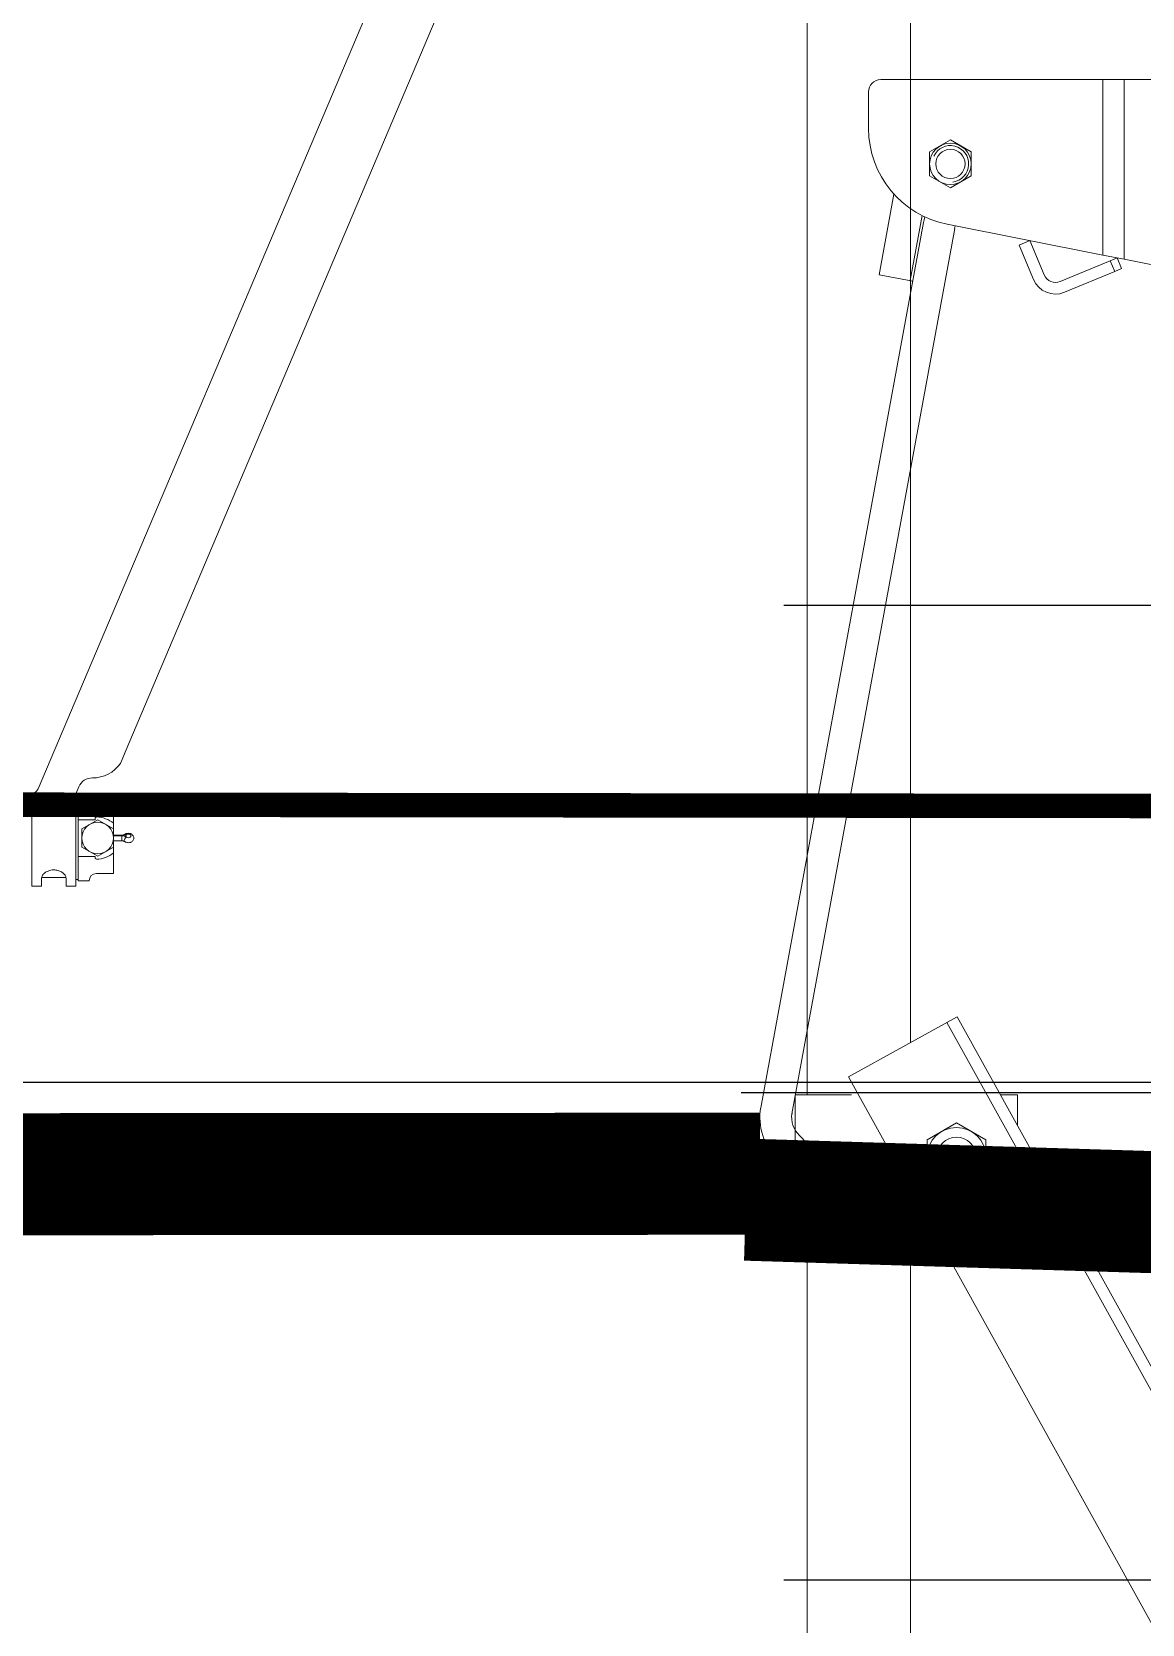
# Model space of a CAD drawing. Header units: millimetres. Extents: x -37020 to 35906, y -101 to 52234.
# Drawn here: x -218.917 to -218.463, y 321.758 to 322.41 of the extents above; entities that cross this region are included whole.
import ezdxf

# ---------------------------------------------------------------- set-up
doc = ezdxf.new("R2010")
doc.units = ezdxf.units.MM
doc.linetypes.add('CENTROX2', pattern=[101.6, 63.5, -12.7, 12.7, -12.7])
for name, color, linetype in [('Catenaria', 2, 'Continuous'), ('Eje unifilar', 4, 'CENTROX2'), ('Porticos existentes lado puente', 5, 'Continuous')]:
    doc.layers.add(name, color=color, linetype=linetype)

msp = doc.modelspace()

# ---------------------------------------------------------------- linework, layer by layer
at = {"color": 251, "linetype": 'Continuous', "lineweight": 15}
for p, q in [((-218.59973, 322.94774), (-218.59973, 321.97512)), ((-218.55752, 322.94774), (-218.55752, 321.99641)), ((-218.74795, 322.4943), (-218.91475, 322.10045)), ((-218.87908, 322.11544), (-218.72309, 322.48377)), ((-218.47862, 322.39091), (-218.56963, 322.39091)), ((-218.46996, 322.39091), (-218.47862, 322.39091)), ((-218.47862, 322.39091), (-218.47862, 322.31904)), ((-218.46996, 322.39091), (-218.46996, 322.31732)), ((-218.41267, 322.39091), (-218.46996, 322.39091)), ((-218.57463, 322.38591), (-218.57463, 322.37091)), ((-218.54112, 322.36623), (-218.54962, 322.36132)), ((-218.53262, 322.36132), (-218.54112, 322.36623)), ((-218.54962, 322.36132), (-218.54962, 322.35151)), ((-218.53262, 322.35151), (-218.53262, 322.36132)), ((-218.54962, 322.35151), (-218.54112, 322.3466)), ((-218.54112, 322.3466), (-218.53262, 322.35151)), ((-218.57032, 322.31093), (-218.56424, 322.34403)), ((-218.55216, 322.33235), (-218.61881, 321.96968)), ((-218.53937, 322.33), (-218.60603, 321.96733)), ((-218.55754, 322.30858), (-218.55264, 322.3352)), ((-218.5424, 322.33168), (-218.47862, 322.31904)), ((-218.51296, 322.32314), (-218.50856, 322.32497)), ((-218.5071, 322.30907), (-218.51296, 322.32314)), ((-218.50856, 322.32497), (-218.50271, 322.3109)), ((-218.49617, 322.3082), (-218.47564, 322.31674)), ((-218.46996, 322.31732), (-218.47862, 322.31904)), ((-218.47287, 322.3179), (-218.47564, 322.31674)), ((-218.47564, 322.31674), (-218.47381, 322.31235)), ((-218.47104, 322.3135), (-218.47287, 322.3179)), ((-218.41267, 322.30597), (-218.46996, 322.31732)), ((-218.57032, 322.31093), (-218.55656, 322.3084)), ((-218.47381, 322.31235), (-218.49434, 322.30381)), ((-218.47381, 322.31235), (-218.47104, 322.3135)), ((-218.88104, 322.11083), (-218.87908, 322.11544)), ((-218.89932, 322.09836), (-218.89811, 322.10123)), ((-218.91732, 322.0605), (-218.91732, 322.09822)), ((-218.89932, 322.06051), (-218.89932, 322.09836)), ((-218.89932, 322.09724), (-218.89835, 322.09724)), ((-218.89835, 322.09774), (-218.89835, 322.06274)), ((-218.89835, 322.09774), (-218.89385, 322.09774)), ((-218.89385, 322.09774), (-218.89385, 322.09774)), ((-218.89085, 322.09474), (-218.88385, 322.09474)), ((-218.88385, 322.06574), (-218.88385, 322.09474)), ((-218.89835, 322.08774), (-218.89133, 322.08774)), ((-218.89034, 322.08771), (-218.89681, 322.08397)), ((-218.89083, 322.0889), (-218.89133, 322.08856)), ((-218.89133, 322.08774), (-218.89133, 322.08856)), ((-218.88387, 322.08397), (-218.89034, 322.08771)), ((-218.89681, 322.08397), (-218.89681, 322.0765)), ((-218.88387, 322.0765), (-218.88387, 322.08397)), ((-218.88053, 322.08143), (-218.88384, 322.08142)), ((-218.88053, 322.08143), (-218.88053, 322.08136)), ((-218.88053, 322.08136), (-218.88053, 322.08113)), ((-218.87866, 322.08167), (-218.87829, 322.08184)), ((-218.87866, 322.0806), (-218.87866, 322.08167)), ((-218.87829, 322.08184), (-218.87785, 322.0819)), ((-218.87785, 322.0819), (-218.8774, 322.08185)), ((-218.8774, 322.08185), (-218.87702, 322.08168)), ((-218.87702, 322.08168), (-218.87677, 322.08143)), ((-218.87677, 322.08143), (-218.87668, 322.08114)), ((-218.89681, 322.0765), (-218.89034, 322.07277)), ((-218.89034, 322.07277), (-218.88387, 322.0765)), ((-218.88053, 322.08113), (-218.88384, 322.08113)), ((-218.88053, 322.08113), (-218.88384, 322.08113)), ((-218.88384, 322.07912), (-218.88053, 322.07913)), ((-218.88053, 322.08113), (-218.88053, 322.08113)), ((-218.88053, 322.08077), (-218.88053, 322.08113)), ((-218.88053, 322.08034), (-218.88053, 322.08077)), ((-218.88053, 322.07989), (-218.88053, 322.08034)), ((-218.88053, 322.07951), (-218.88053, 322.07989)), ((-218.88053, 322.07924), (-218.88053, 322.07951)), ((-218.88053, 322.07913), (-218.88053, 322.07924)), ((-218.88053, 322.07913), (-218.88053, 322.07913)), ((-218.87949, 322.07921), (-218.87943, 322.07958)), ((-218.87943, 322.07893), (-218.87949, 322.07921)), ((-218.87943, 322.07958), (-218.87925, 322.07997)), ((-218.87932, 322.0788), (-218.87943, 322.07893)), ((-218.87925, 322.07997), (-218.87898, 322.08033)), ((-218.87898, 322.08033), (-218.87866, 322.0806)), ((-218.87829, 322.08043), (-218.87866, 322.0806)), ((-218.87785, 322.08037), (-218.87829, 322.08043)), ((-218.8774, 322.08042), (-218.87785, 322.08037)), ((-218.87702, 322.08059), (-218.8774, 322.08042)), ((-218.87677, 322.08084), (-218.87702, 322.08059)), ((-218.87668, 322.08114), (-218.87677, 322.08084)), ((-218.89835, 322.07274), (-218.89133, 322.07274)), ((-218.89133, 322.07274), (-218.89133, 322.07191)), ((-218.89083, 322.07158), (-218.89133, 322.07191)), ((-218.91333, 322.0638), (-218.91333, 322.06244)), ((-218.91333, 322.06244), (-218.91333, 322.06142)), ((-218.91327, 322.06415), (-218.90337, 322.06415)), ((-218.90333, 322.06245), (-218.90333, 322.06381)), ((-218.90333, 322.06143), (-218.90333, 322.06245)), ((-218.89932, 322.06324), (-218.89835, 322.06324)), ((-218.89835, 322.06274), (-218.89385, 322.06274)), ((-218.89385, 322.06274), (-218.89385, 322.06274)), ((-218.89085, 322.06574), (-218.88385, 322.06574)), ((-218.91732, 322.0605), (-218.91332, 322.0605)), ((-218.91333, 322.06142), (-218.91333, 322.06078)), ((-218.91333, 322.06078), (-218.91332, 322.06051)), ((-218.91332, 322.06051), (-218.91332, 322.0605)), ((-218.90333, 322.06078), (-218.90333, 322.06143)), ((-218.90332, 322.06051), (-218.90333, 322.06078)), ((-218.90332, 322.06051), (-218.89932, 322.06051)), ((-218.90332, 322.06051), (-218.90332, 322.06051)), ((-218.53837, 322.00702), (-218.5828, 321.98239)), ((-217.93651, 320.91145), (-218.54253, 322.00472)), ((-217.93236, 320.91375), (-218.53837, 322.00702)), ((-217.97679, 320.88912), (-218.5828, 321.98239)), ((-218.60463, 321.97512), (-218.58169, 321.97512)), ((-218.60463, 321.92432), (-218.60463, 321.97512)), ((-218.52069, 321.97512), (-218.51362, 321.97512)), ((-218.51362, 321.97512), (-218.51362, 321.96237)), ((-218.55062, 321.95665), (-218.53862, 321.96357)), ((-218.53862, 321.96357), (-218.52662, 321.95665)), ((-218.55062, 321.94279), (-218.55062, 321.95665)), ((-218.52662, 321.95665), (-218.52662, 321.94279)), ((-218.53862, 321.93586), (-218.55062, 321.94279)), ((-218.52662, 321.94279), (-218.53862, 321.93586)), ((-218.60463, 321.92432), (-218.55061, 321.92432)), ((-218.59973, 321.92432), (-218.59973, 320.8166)), ((-218.55752, 321.92432), (-218.55752, 320.8166))]:
    msp.add_line(p, q, dxfattribs=at)
msp.add_lwpolyline([(-218.61436, 321.93898), (-218.61228, 321.9373, 0.376662), (-218.61178, 321.93732, 0.42904), (-218.61178, 321.94854, 0.376662), (-218.61228, 321.94856), (-218.61436, 321.94689, -0.476974), (-218.61493, 321.94701), (-218.6167, 321.95047, 0.278878), (-218.61703, 321.95068, 1.011739), (-218.61703, 321.93519, 0.278879), (-218.6167, 321.93539), (-218.61493, 321.93885, -0.476974)], format="xyb", close=True, dxfattribs=at)
for centre, radius in [((-218.54112, 322.35641), 0.0085), ((-218.54112, 322.35641), 0.006), ((-218.89034, 322.08024), 0.00647), ((-218.53862, 321.94972), 0.012), ((-218.53862, 321.94972), 0.008), ((-218.61712, 321.94293), 0.00774)]:
    msp.add_circle(centre, radius, dxfattribs=at)
for centre, radius, start, end in [((-218.56963, 322.38591), 0.005, 90, 180), ((-218.53463, 322.37091), 0.04, 180, 258.78919), ((-218.54113, 322.35641), 0.0075, 277.78096, 155.03034), ((-218.52954, 322.32819), 0.023, 163.58084, 169.58546), ((-218.52954, 322.32819), 0.01, 163.52511, 169.58546), ((-218.49809, 322.31282), 0.005, 202.58407, 292.58407), ((-218.49809, 322.31282), 0.00976, 202.58407, 292.58407), ((-218.89238, 322.11866), 0.01378, 269.39387, 325.38961), ((-218.89259, 322.09888), 0.006, 89.39387, 157.0463), ((-218.89085, 322.09774), 0.003, 180, 270), ((-218.89117, 322.07731), 0.01159, 50.83363, 88.34978), ((-218.88047, 322.08446), 0.00332, 268.89422, 302.91184), ((-218.87905, 322.08125), 0.000568, 46.93831, 117.76546), ((-218.88046, 322.07781), 0.00332, 57.18434, 91.19474), ((-218.89117, 322.08317), 0.01159, 271.65022, 309.16637), ((-218.89085, 322.06274), 0.003, 90, 180), ((-218.61712, 321.94293), 0.021, 95.32641, 47.60252), ((-218.59615, 321.96576), 0.023, 169.58934, 227.43119), ((-218.59615, 321.96576), 0.01, 169.58934, 227.43119)]:
    msp.add_arc(centre, radius, start, end, dxfattribs=at)
for points, knots in [([(-218.91475, 322.10045), (-218.91483, 322.10031), (-218.91509, 322.09987), (-218.91566, 322.09922), (-218.91646, 322.0986), (-218.91705, 322.09834), (-218.91732, 322.09822)], [0.1291043, 0.1291043, 0.1291043, 0.1291043, 0.2448269, 0.4966943, 0.7502765, 0.9646714, 0.9646714, 0.9646714, 0.9646714]), ([(-218.87933, 322.08175), (-218.87937, 322.08172), (-218.87947, 322.08165), (-218.8797, 322.08156), (-218.88005, 322.08145), (-218.88035, 322.08144), (-218.88053, 322.08143)], [0, 0, 0, 0, 0.172258, 0.401018, 0.621225, 1, 1, 1, 1]), ([(-218.87783, 322.08219), (-218.87813, 322.08217), (-218.87854, 322.08213), (-218.87903, 322.08194), (-218.87921, 322.08181), (-218.87931, 322.08174)], [0, 0, 0, 0, 0.549863, 0.771621, 1, 1, 1, 1]), ([(-218.87783, 322.07836), (-218.87754, 322.07839), (-218.87712, 322.07842), (-218.87658, 322.07865), (-218.87616, 322.07892), (-218.87577, 322.07936), (-218.87553, 322.07993), (-218.87552, 322.0806), (-218.87578, 322.08124), (-218.87622, 322.08169), (-218.8767, 322.08197), (-218.87722, 322.08216), (-218.87762, 322.08218), (-218.87783, 322.08219)], [0, 0, 0, 0, 0.127318, 0.178665, 0.263576, 0.351632, 0.445519, 0.543547, 0.65344, 0.758645, 0.828404, 0.905762, 1, 1, 1, 1]), ([(-218.88053, 322.07913), (-218.88035, 322.07912), (-218.88009, 322.0791), (-218.87975, 322.07901), (-218.87951, 322.07892), (-218.87938, 322.07884), (-218.87932, 322.0788)], [0, 0, 0, 0, 0.38007, 0.531541, 0.769317, 1, 1, 1, 1]), ([(-218.87931, 322.0788), (-218.8792, 322.07873), (-218.87894, 322.07857), (-218.87844, 322.0784), (-218.87805, 322.07838), (-218.87783, 322.07836)], [0, 0, 0, 0, 0.259865, 0.593526, 1, 1, 1, 1]), ([(-218.91333, 322.0638), (-218.91328, 322.06413), (-218.91317, 322.06479), (-218.91235, 322.06581), (-218.91111, 322.06664), (-218.9097, 322.06711), (-218.90818, 322.06725), (-218.90664, 322.06706), (-218.90515, 322.06643), (-218.90402, 322.06553), (-218.90342, 322.0646), (-218.90335, 322.06404), (-218.90333, 322.06381)], [0, 0, 0, 0, 0.106265, 0.212638, 0.317087, 0.422308, 0.500007, 0.606504, 0.713007, 0.819174, 0.924051, 1, 1, 1, 1])]:
    msp.add_open_spline(points, degree=3, knots=knots, dxfattribs=at)
at = {"layer": 'Catenaria', "color": 1, "linetype": 'Continuous', "ltscale": 7}
for p, q in [((-218.6093, 322.17561), (-218.17479, 322.17561)), ((-218.62683, 321.97601), (-218.19232, 321.97601)), ((-218.6093, 321.77642), (-218.17479, 321.77642))]:
    msp.add_line(p, q, dxfattribs=at)
at = {"layer": 'Catenaria', "color": 90, "ltscale": 0.1, "const_width": 0.01, "elevation": -11.48}
msp.add_lwpolyline([(35.47483, 322.10385), (3.69923, 321.77349), (-52.46169, 322.20832), (-107.41426, 322.12187), (-158.84673, 322.17885), (-218.17348, 322.09305), (-282.05456, 322.16826), (-282.05456, 322.16826), (-342.31774, 318.88639)], dxfattribs=at)
at = {"layer": 'Eje unifilar'}
msp.add_line((-219.22239, 321.98024), (-203.88239, 321.98024), dxfattribs=at)
at = {"layer": 'Porticos existentes lado puente', "color": 5, "ltscale": 0.1, "const_width": 0.05, "elevation": -11.48}
for points in [[(-218.61907, 321.94275), (-282.37511, 321.89976)], [(-158.9341, 319.20821), (-206.25813, 321.55114), (-218.62487, 321.93214)]]:
    msp.add_lwpolyline(points, dxfattribs=at)

doc.saveas('drawing.dxf')
